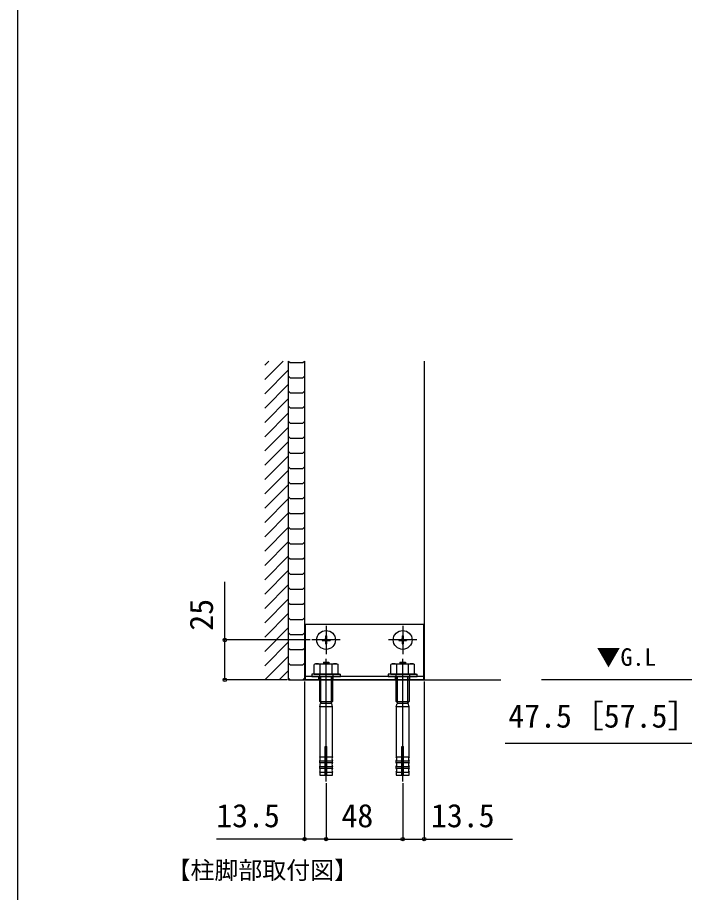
# Model space of a CAD drawing. Units: millimetres, scale not verified. Extents: x -875 to 875, y -1304 to 1297.
# Drawn here: x -875 to -457, y -41 to 508 of the extents above; entities that cross this region are included whole.
import ezdxf
from ezdxf.enums import TextEntityAlignment as Align

# ---------------------------------------------------------------- set-up
doc = ezdxf.new("R2010")
doc.units = ezdxf.units.MM
doc.header["$LTSCALE"] = 8
for name, color, linetype in [('0-2_USER1', 3, 'Continuous'), ('0-4_YKK_12', 2, 'Continuous'), ('0-5_YKK_13', 4, 'Continuous'), ('0-7_YKK_D', 6, 'Continuous'), ('0-8_YKK_ZWAK', 7, 'Continuous'), ('0-9_YSS_K', 3, 'Continuous')]:
    doc.layers.add(name, color=color, linetype=linetype)
doc.styles.add('ＭＳ ゴシック', font='')
doc.styles.get('ＭＳ ゴシック').set_extended_font_data('MS Gothic')

msp = doc.modelspace()

# ---------------------------------------------------------------- linework, layer by layer
at = {"layer": '0-4_YKK_12'}
for p, q in [((-695.069, 292.317), (-695.069, 92.317)), ((-681.569, 126.217), (-681.569, 108.417)), ((-633.569, 126.217), (-633.569, 108.417)), ((-672.669, 117.317), (-690.469, 117.317)), ((-624.669, 117.317), (-642.469, 117.317)), ((-681.569, 28.533), (-681.569, 105.495)), ((-633.569, 28.533), (-633.569, 105.495))]:
    msp.add_line(p, q, dxfattribs=at)
msp.add_lwpolyline([(-620.069, 292.317), (-620.069, 92.317), (-695.069, 92.317)], dxfattribs=at)
at = {"layer": '0-5_YKK_13'}
for p, q in [((-694.569, 92.317), (-694.569, 127.317)), ((-694.569, 127.317), (-620.569, 127.317)), ((-620.569, 127.317), (-620.569, 92.317)), ((-684.069, 117.667), (-684.069, 116.967)), ((-684.069, 117.667), (-682.419, 117.667)), ((-684.069, 116.967), (-682.419, 116.967)), ((-681.919, 119.817), (-681.219, 119.817)), ((-681.919, 119.817), (-681.919, 118.167)), ((-681.919, 116.467), (-681.919, 114.817)), ((-681.219, 119.817), (-681.219, 118.167)), ((-681.219, 116.467), (-681.219, 114.817)), ((-680.719, 117.667), (-679.069, 117.667)), ((-680.719, 116.967), (-679.069, 116.967)), ((-679.069, 117.667), (-679.069, 116.967)), ((-636.069, 117.667), (-636.069, 116.967)), ((-636.069, 117.667), (-634.419, 117.667)), ((-636.069, 116.967), (-634.419, 116.967)), ((-633.919, 119.817), (-633.219, 119.817)), ((-633.919, 119.817), (-633.919, 118.167)), ((-633.919, 116.467), (-633.919, 114.817)), ((-633.219, 119.817), (-633.219, 118.167)), ((-633.219, 116.467), (-633.219, 114.817)), ((-632.719, 117.667), (-631.069, 117.667)), ((-632.719, 116.967), (-631.069, 116.967)), ((-631.069, 117.667), (-631.069, 116.967)), ((-681.919, 114.817), (-681.219, 114.817)), ((-633.919, 114.817), (-633.219, 114.817)), ((-688.069, 102.417), (-689.075, 101.837)), ((-689.075, 95.917), (-689.075, 101.837)), ((-688.069, 102.417), (-675.069, 102.417)), ((-685.322, 95.917), (-685.322, 101.837)), ((-683.269, 103.417), (-679.869, 103.417)), ((-683.269, 103.417), (-683.269, 102.417)), ((-679.869, 103.417), (-679.869, 102.417)), ((-677.816, 95.917), (-677.816, 101.837)), ((-675.069, 102.417), (-674.064, 101.837)), ((-674.064, 95.917), (-674.064, 101.837)), ((-640.069, 102.417), (-641.075, 101.837)), ((-641.075, 95.917), (-641.075, 101.837)), ((-640.069, 102.417), (-627.069, 102.417)), ((-637.322, 95.917), (-637.322, 101.837)), ((-635.269, 103.417), (-631.869, 103.417)), ((-635.269, 103.417), (-635.269, 102.417)), ((-631.869, 103.417), (-631.869, 102.417)), ((-629.816, 95.917), (-629.816, 101.837)), ((-627.069, 102.417), (-626.064, 101.837)), ((-626.064, 95.917), (-626.064, 101.837)), ((-620.569, 94.317), (-694.569, 94.317)), ((-689.075, 95.917), (-672.569, 95.917)), ((-686.069, 92.317), (-686.069, 94.317)), ((-685.769, 95.917), (-685.769, 94.317)), ((-685.569, 78.617), (-685.569, 94.317)), ((-684.889, 77.937), (-684.889, 94.317)), ((-678.249, 77.937), (-678.249, 94.317)), ((-677.569, 94.317), (-677.569, 78.617)), ((-677.369, 95.917), (-677.369, 94.317)), ((-677.069, 92.317), (-677.069, 94.317)), ((-641.075, 95.917), (-624.569, 95.917)), ((-638.069, 92.317), (-638.069, 94.317)), ((-637.769, 95.917), (-637.769, 94.317)), ((-637.569, 78.617), (-637.569, 94.317)), ((-636.889, 77.937), (-636.889, 94.317)), ((-630.249, 77.937), (-630.249, 94.317)), ((-629.569, 94.317), (-629.569, 78.617)), ((-629.369, 95.917), (-629.369, 94.317)), ((-629.069, 92.317), (-629.069, 94.317)), ((-620.569, 92.317), (-694.569, 92.317)), ((-685.569, 78.617), (-677.569, 78.617)), ((-685.569, 78.617), (-684.369, 77.417)), ((-685.569, 75.417), (-685.069, 77.417)), ((-678.069, 77.417), (-685.069, 77.417)), ((-677.569, 78.617), (-678.769, 77.417)), ((-677.569, 75.417), (-678.069, 77.417)), ((-637.569, 78.617), (-629.569, 78.617)), ((-637.569, 78.617), (-636.369, 77.417)), ((-637.569, 75.417), (-637.069, 77.417)), ((-630.069, 77.417), (-637.069, 77.417)), ((-629.569, 78.617), (-630.769, 77.417)), ((-629.569, 75.417), (-630.069, 77.417)), ((-685.569, 75.417), (-685.569, 43.917)), ((-677.569, 75.417), (-685.569, 75.417)), ((-677.569, 43.917), (-677.569, 75.417)), ((-637.569, 75.417), (-637.569, 43.917)), ((-629.569, 75.417), (-637.569, 75.417)), ((-629.569, 43.917), (-629.569, 75.417)), ((-682.069, 32.417), (-682.069, 50.417)), ((-682.069, 50.417), (-681.069, 50.417)), ((-681.069, 32.417), (-681.069, 50.417)), ((-634.069, 32.417), (-634.069, 50.417)), ((-634.069, 50.417), (-633.069, 50.417)), ((-633.069, 32.417), (-633.069, 50.417)), ((-685.569, 43.917), (-682.069, 43.917)), ((-681.069, 43.917), (-677.569, 43.917)), ((-637.569, 43.917), (-634.069, 43.917)), ((-633.069, 43.917), (-629.569, 43.917)), ((-685.569, 40.417), (-685.569, 41.417)), ((-685.569, 41.417), (-682.069, 41.417)), ((-685.569, 40.417), (-682.069, 40.417)), ((-681.069, 41.417), (-677.569, 41.417)), ((-681.069, 40.417), (-677.569, 40.417)), ((-677.569, 40.417), (-677.569, 41.417)), ((-637.569, 40.417), (-637.569, 41.417)), ((-637.569, 41.417), (-634.069, 41.417)), ((-637.569, 40.417), (-634.069, 40.417)), ((-633.069, 41.417), (-629.569, 41.417)), ((-633.069, 40.417), (-629.569, 40.417)), ((-629.569, 40.417), (-629.569, 41.417)), ((-685.569, 36.917), (-685.569, 37.917)), ((-685.569, 37.917), (-682.069, 37.917)), ((-685.569, 36.917), (-682.069, 36.917)), ((-685.569, 34.417), (-685.569, 32.417)), ((-685.569, 34.417), (-682.069, 34.417)), ((-681.069, 37.917), (-677.569, 37.917)), ((-681.069, 36.917), (-677.569, 36.917)), ((-681.069, 34.417), (-677.569, 34.417)), ((-677.569, 36.917), (-677.569, 37.917)), ((-677.569, 32.417), (-677.569, 34.417)), ((-637.569, 36.917), (-637.569, 37.917)), ((-637.569, 37.917), (-634.069, 37.917)), ((-637.569, 36.917), (-634.069, 36.917)), ((-637.569, 34.417), (-637.569, 32.417)), ((-637.569, 34.417), (-634.069, 34.417)), ((-633.069, 37.917), (-629.569, 37.917)), ((-633.069, 36.917), (-629.569, 36.917)), ((-633.069, 34.417), (-629.569, 34.417)), ((-629.569, 36.917), (-629.569, 37.917)), ((-629.569, 32.417), (-629.569, 34.417)), ((-685.569, 32.417), (-682.069, 32.417)), ((-681.069, 32.417), (-677.569, 32.417)), ((-637.569, 32.417), (-634.069, 32.417)), ((-633.069, 32.417), (-629.569, 32.417))]:
    msp.add_line(p, q, dxfattribs=at)
for points in [[(-705.069, 292.317), (-704.069, 291.317), (-696.069, 291.317), (-695.069, 292.317)], [(-705.069, 282.841), (-704.069, 281.841), (-696.069, 281.841), (-695.069, 282.841)], [(-705.069, 273.365), (-704.069, 272.365), (-696.069, 272.365), (-695.069, 273.365)], [(-705.069, 263.889), (-704.069, 262.889), (-696.069, 262.889), (-695.069, 263.889)], [(-705.069, 254.412), (-704.069, 253.412), (-696.069, 253.412), (-695.069, 254.412)], [(-705.069, 244.936), (-704.069, 243.936), (-696.069, 243.936), (-695.069, 244.936)], [(-705.069, 235.46), (-704.069, 234.46), (-696.069, 234.46), (-695.069, 235.46)], [(-705.069, 225.984), (-704.069, 224.984), (-696.069, 224.984), (-695.069, 225.984)], [(-705.069, 216.508), (-704.069, 215.508), (-696.069, 215.508), (-695.069, 216.508)], [(-705.069, 207.032), (-704.069, 206.032), (-696.069, 206.032), (-695.069, 207.032)], [(-705.069, 197.555), (-704.069, 196.555), (-696.069, 196.555), (-695.069, 197.555)], [(-705.069, 188.079), (-704.069, 187.079), (-696.069, 187.079), (-695.069, 188.079)], [(-705.069, 178.603), (-704.069, 177.603), (-696.069, 177.603), (-695.069, 178.603)], [(-705.069, 169.127), (-704.069, 168.127), (-696.069, 168.127), (-695.069, 169.127)], [(-705.069, 159.651), (-704.069, 158.651), (-696.069, 158.651), (-695.069, 159.651)], [(-705.069, 150.174), (-704.069, 149.174), (-696.069, 149.174), (-695.069, 150.174)], [(-705.069, 140.698), (-704.069, 139.698), (-696.069, 139.698), (-695.069, 140.698)], [(-705.069, 131.222), (-704.069, 130.222), (-696.069, 130.222), (-695.069, 131.222)], [(-705.069, 121.746), (-704.069, 120.746), (-696.069, 120.746), (-695.069, 121.746)], [(-705.069, 112.27), (-704.069, 111.27), (-696.069, 111.27), (-695.069, 112.27)], [(-705.069, 102.793), (-704.069, 101.793), (-696.069, 101.793), (-695.069, 102.793)], [(-705.069, 93.317), (-704.069, 92.317), (-696.069, 92.317), (-695.069, 93.317)], [(-690.569, 94.317), (-672.569, 94.317), (-672.569, 95.917)], [(-673.069, 95.917), (-690.569, 95.917), (-690.569, 94.317)], [(-642.569, 94.317), (-624.569, 94.317), (-624.569, 95.917)], [(-625.069, 95.917), (-642.569, 95.917), (-642.569, 94.317)]]:
    msp.add_lwpolyline(points, dxfattribs=at)
for centre in [(-681.569, 117.317), (-633.569, 117.317)]:
    msp.add_circle(centre, 5.9, dxfattribs=at)
for centre, radius, start, end in [((-682.419, 118.167), 0.5, 270, 0), ((-682.419, 116.467), 0.5, 0, 90), ((-680.719, 118.167), 0.5, 180, 270), ((-680.719, 116.467), 0.5, 90, 180), ((-634.419, 118.167), 0.5, 270, 0), ((-634.419, 116.467), 0.5, 0, 90), ((-632.719, 118.167), 0.5, 180, 270), ((-632.719, 116.467), 0.5, 90, 180), ((-687.198, 99.095), 3.323, 55.61575, 124.38425), ((-681.569, 89.998), 12.419, 72.41205, 107.58795), ((-675.94, 99.095), 3.323, 55.61575, 124.38425), ((-639.198, 99.095), 3.323, 55.61575, 124.38425), ((-633.569, 89.998), 12.419, 72.41205, 107.58795), ((-627.94, 99.095), 3.323, 55.61575, 124.38425), ((-687.734, 42.667), 2.5, 330, 30), ((-675.404, 42.667), 2.5, 150, 210), ((-639.734, 42.667), 2.5, 330, 30), ((-627.404, 42.667), 2.5, 150, 210), ((-687.734, 39.167), 2.5, 330, 30), ((-675.404, 39.167), 2.5, 150, 210), ((-639.734, 39.167), 2.5, 330, 30), ((-627.404, 39.167), 2.5, 150, 210), ((-687.734, 35.667), 2.5, 330, 30), ((-675.404, 35.667), 2.5, 150, 210), ((-639.734, 35.667), 2.5, 330, 30), ((-627.404, 35.667), 2.5, 150, 210)]:
    msp.add_arc(centre, radius, start, end, dxfattribs=at)
at = {"layer": '0-7_YKK_D'}
for p, q in [((-691.469, 117.317), (-746.069, 117.317)), ((-706.069, 92.317), (-746.069, 92.317)), ((-695.069, 91.317), (-695.069, -8.583)), ((-620.069, 91.317), (-620.069, -8.583)), ((-681.569, 27.533), (-681.569, -8.583)), ((-681.569, 27.533), (-681.569, -8.583)), ((-633.569, 27.533), (-633.569, -8.583)), ((-633.569, 27.533), (-633.569, -8.583)), ((-681.569, -7.583), (-633.569, -7.583))]:
    msp.add_line(p, q, dxfattribs=at)
for points in [[(-745.069, 92.317), (-745.069, 117.317), (-745.069, 153.754)], [(-389.5, 52.317), (-437, 52.317), (-569.345, 52.317)], [(-681.569, -7.583), (-695.069, -7.583), (-750.369, -7.583)], [(-633.569, -7.583), (-620.069, -7.583), (-564.769, -7.583)]]:
    msp.add_lwpolyline(points, dxfattribs=at)
for centre in [(-745.069, 117.317), (-745.069, 92.317), (-695.069, -7.583), (-681.569, -7.583), (-681.569, -7.583), (-633.569, -7.583), (-633.569, -7.583), (-620.069, -7.583)]:
    msp.add_circle(centre, 1.075, dxfattribs=at)
at = {"layer": '0-8_YKK_ZWAK'}
msp.add_line((-875, 1245.8), (-875, -1304.2), dxfattribs=at)
at = {"layer": '0-9_YSS_K'}
for p, q in [((-720.069, 289.752), (-717.504, 292.317)), ((-720.069, 280.772), (-708.524, 292.317)), ((-705.069, 92.317), (-705.069, 292.317)), ((-720.069, 271.792), (-705.069, 286.792)), ((-720.069, 262.812), (-705.069, 277.812)), ((-720.069, 253.831), (-705.069, 268.831)), ((-720.069, 244.851), (-705.069, 259.851)), ((-720.069, 235.871), (-705.069, 250.871)), ((-720.069, 226.891), (-705.069, 241.891)), ((-720.069, 217.91), (-705.069, 232.91)), ((-720.069, 208.93), (-705.069, 223.93)), ((-720.069, 199.95), (-705.069, 214.95)), ((-720.069, 190.97), (-705.069, 205.97)), ((-720.069, 181.989), (-705.069, 196.989)), ((-720.069, 173.009), (-705.069, 188.009)), ((-720.069, 164.029), (-705.069, 179.029)), ((-720.069, 155.049), (-705.069, 170.049)), ((-720.069, 146.068), (-705.069, 161.068)), ((-720.069, 137.088), (-705.069, 152.088)), ((-720.069, 128.108), (-705.069, 143.108)), ((-720.069, 119.128), (-705.069, 134.128)), ((-720.069, 110.147), (-705.069, 125.147)), ((-720.069, 101.167), (-705.069, 116.167)), ((-719.939, 92.317), (-705.069, 107.187)), ((-710.958, 92.317), (-705.069, 98.206)), ((-705.069, 92.317), (-572.069, 92.317)), ((-303.072, 92.317), (-546.49, 92.317))]:
    msp.add_line(p, q, dxfattribs=at)

# ---------------------------------------------------------------- texts
at = {"layer": '0-2_USER1', "style": 'ＭＳ ゴシック'}
for s, p in [('▼G.L', (-512.045, 97.8)), ('【柱脚部取付図】', (-781.557, -35.927))]:
    msp.add_text(s, height=11, dxfattribs=at).set_placement(p, align=Align.BOTTOM_LEFT)
at = {"layer": '0-7_YKK_D', "style": 'ＭＳ ゴシック'}
msp.add_text('25', height=14.66, rotation=90, dxfattribs=at).set_placement((-748.069, 123.14), align=Align.BOTTOM_LEFT)
for s, p in [('47.5［57.5］', (-567.368, 57.931)), ('13.5', (-750.437, -4.583)), ('48', (-671.944, -4.583)), ('13.5', (-615.837, -4.583))]:
    msp.add_text(s, height=14.66, dxfattribs=at).set_placement(p, align=Align.BOTTOM_LEFT)

doc.saveas('drawing.dxf')
